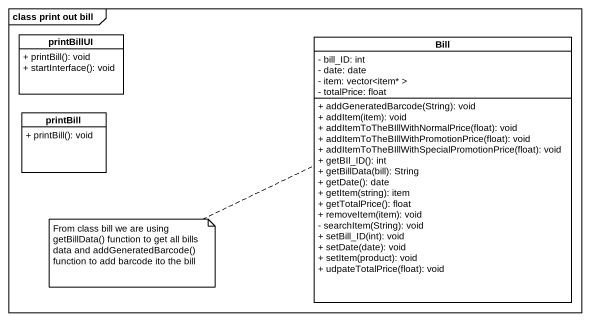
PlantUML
@startuml
mainframe class print out bill
hide circle
hide empty members
skinparam classAttributeIconSize 0
class printBillUI {
  + printBill(): void
  + startInterface(): void
}
class Bill {
  - bill_ID: int
  - date: date
  - item: vector<item* >
  - totalPrice: float
  + addGeneratedBarcode(String): void
  + addItem(item): void
  + addItemToTheBIllWithNormalPrice(float): void
  + addItemToTheBIllWithPromotionPrice(float): void
  + addItemToTheBIllWithSpecialPromotionPrice(float): void
  + getBIl_ID(): int
  + getBillData(bill): String
  + getDate(): date
  + getItem(string): item
  + getTotalPrice(): float
  + removeItem(item): void
  - searchItem(String): void
  + setBill_ID(int): void
  + setDate(date): void
  + setItem(product): void
  + udpateTotalPrice(float): void
}
class printBill {
  + printBill(): void
}
note left of Bill : From class bill we are using getBillData() function to get all bills data and addGeneratedBarcode() function to add barcode ito the bill
@enduml
